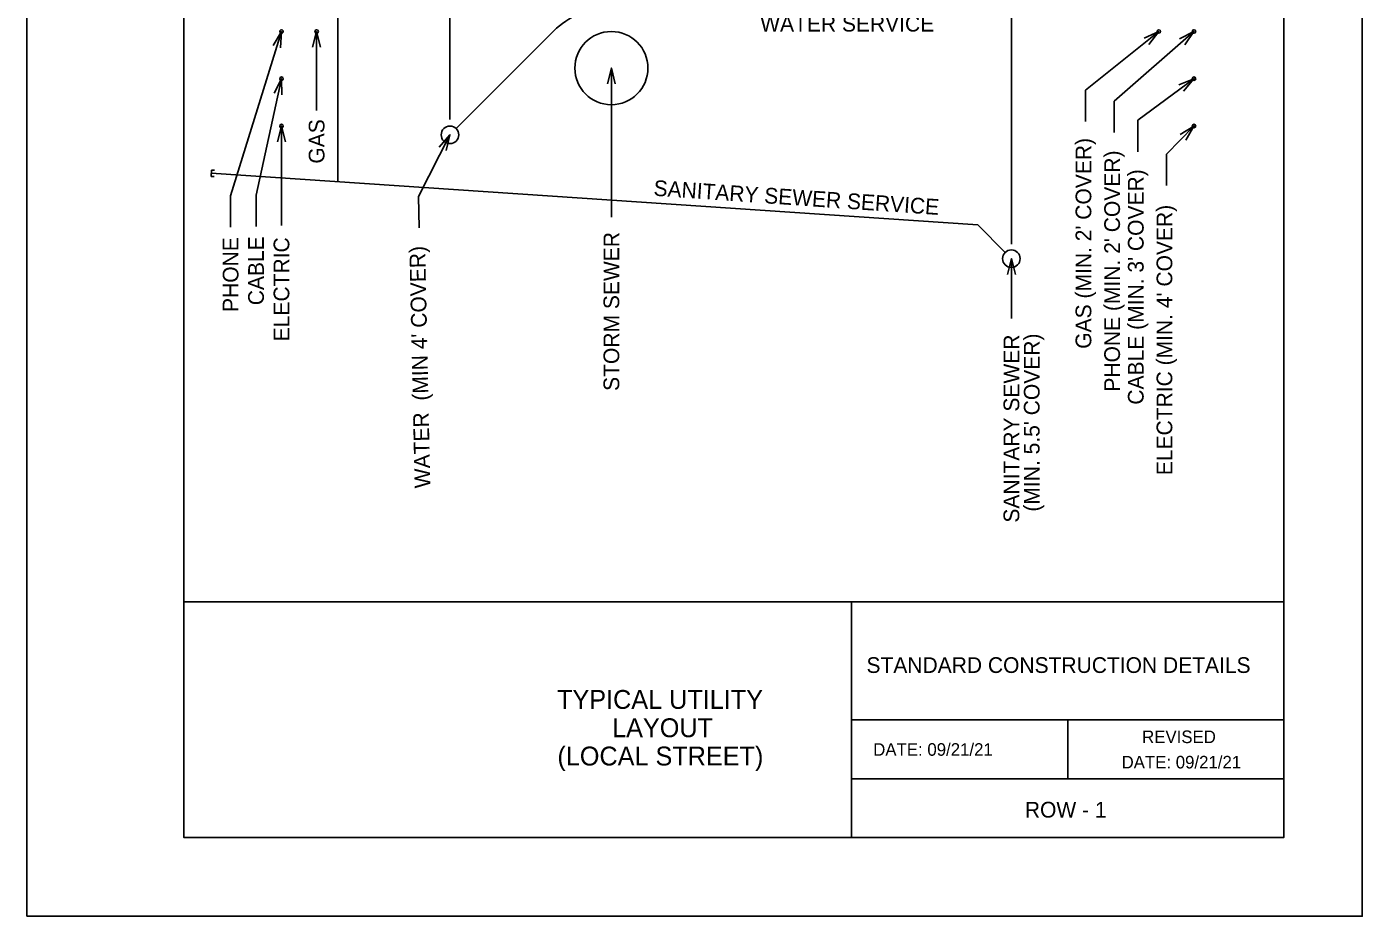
# Model space of a CAD drawing. Extents: x 2082877.3 to 2082885.8, y 13331283.2 to 13331294.2.
# Drawn here: x 2082877.29 to 2082885.79, y 13331283.21 to 13331288.87 of the extents above; entities that cross this region are included whole.
import ezdxf

# ---------------------------------------------------------------- set-up
doc = ezdxf.new("R2010")
doc.units = 0
for name, color, linetype in [('Detail', 7, 'Continuous'), ('Detail Label', 7, 'Continuous'), ('Non-Print', 7, 'Continuous'), ('Sheet Title Block', 7, 'Continuous')]:
    doc.layers.add(name, color=color, linetype=linetype)

msp = doc.modelspace()

# ---------------------------------------------------------------- linework, layer by layer
at = {"layer": 'Detail'}
for p, q in [((2082879.2648, 13331289.438), (2082879.2648, 13331287.8823)), ((2082880.0186, 13331288.2202), (2082880.6396, 13331288.8411)), ((2082878.4612, 13331287.9565), (2082878.4586, 13331287.9166)), ((2082878.4586, 13331287.9166), (2082878.4785, 13331287.9152)), ((2082878.4599, 13331287.9365), (2082883.3382, 13331287.6077)), ((2082878.4612, 13331287.9565), (2082878.4812, 13331287.9552)), ((2082883.513, 13331287.4329), (2082883.3382, 13331287.6077))]:
    msp.add_line(p, q, dxfattribs=at)
for centre, radius in [((2082878.9069, 13331288.8376), 0.0112), ((2082879.1305, 13331288.8376), 0.0112), ((2082881.0065, 13331288.605), 0.2326), ((2082884.4905, 13331288.8376), 0.0112), ((2082884.7141, 13331288.8376), 0.0112), ((2082878.9069, 13331288.5376), 0.0112), ((2082884.7141, 13331288.5376), 0.0112), ((2082878.9069, 13331288.2365), 0.0112), ((2082879.9791, 13331288.1807), 0.0558), ((2082884.7141, 13331288.2365), 0.0112), ((2082883.5525, 13331287.3934), 0.0558)]:
    msp.add_circle(centre, radius, dxfattribs=at)
msp.add_arc((2082880.9931, 13331288.4876), 0.5, 90, 135, dxfattribs=at)
at = {"layer": 'Detail Label'}
for p, q in [((2082879.9791, 13331288.2775), (2082879.9791, 13331290.1367)), ((2082883.5525, 13331287.4844), (2082883.5525, 13331290.1365)), ((2082878.9069, 13331288.8376), (2082878.5831, 13331287.7937)), ((2082879.1305, 13331288.8376), (2082879.1305, 13331288.5354)), ((2082884.4905, 13331288.8376), (2082884.0249, 13331288.4658)), ((2082884.7141, 13331288.8376), (2082884.2073, 13331288.3949)), ((2082881.0065, 13331288.605), (2082881.0065, 13331287.8561)), ((2082878.9069, 13331288.5376), (2082878.745, 13331287.7978)), ((2082879.1305, 13331288.3354), (2082879.1305, 13331288.5354)), ((2082884.7141, 13331288.5376), (2082884.3579, 13331288.2734)), ((2082884.0249, 13331288.2658), (2082884.0249, 13331288.4658)), ((2082884.2073, 13331288.1949), (2082884.2073, 13331288.3949)), ((2082878.9069, 13331288.2365), (2082878.9069, 13331287.8031)), ((2082884.3579, 13331288.0734), (2082884.3579, 13331288.2734)), ((2082884.7141, 13331288.2365), (2082884.5402, 13331288.0577)), ((2082879.9791, 13331288.1807), (2082879.7782, 13331287.7881)), ((2082884.5402, 13331287.8577), (2082884.5402, 13331288.0577)), ((2082878.9069, 13331287.6031), (2082878.9069, 13331287.8031)), ((2082881.0065, 13331287.6561), (2082881.0065, 13331287.8561)), ((2082878.5831, 13331287.5937), (2082878.5831, 13331287.7937)), ((2082878.745, 13331287.5978), (2082878.745, 13331287.7978)), ((2082879.7825, 13331287.5882), (2082879.7782, 13331287.7881)), ((2082883.5525, 13331287.3934), (2082883.5525, 13331287.2126)), ((2082883.5525, 13331287.0126), (2082883.5525, 13331287.2126))]:
    msp.add_line(p, q, dxfattribs=at)
for points in [[(2082878.8534, 13331288.7495), (2082878.9069, 13331288.8376), (2082878.9011, 13331288.7347)], [(2082879.1055, 13331288.7376), (2082879.1305, 13331288.8376), (2082879.1555, 13331288.7376)], [(2082884.3967, 13331288.7947), (2082884.4905, 13331288.8376), (2082884.4279, 13331288.7557)], [(2082884.6223, 13331288.7906), (2082884.7141, 13331288.8376), (2082884.6552, 13331288.753)], [(2082880.9815, 13331288.505), (2082881.0065, 13331288.605), (2082881.0315, 13331288.505)], [(2082878.8611, 13331288.4453), (2082878.9069, 13331288.5376), (2082878.9099, 13331288.4346)], [(2082884.6189, 13331288.4981), (2082884.7141, 13331288.5376), (2082884.6486, 13331288.4579)], [(2082878.8819, 13331288.1365), (2082878.9069, 13331288.2365), (2082878.9319, 13331288.1365)], [(2082884.6264, 13331288.1823), (2082884.7141, 13331288.2365), (2082884.6623, 13331288.1474)], [(2082879.9113, 13331288.1031), (2082879.9791, 13331288.1807), (2082879.9558, 13331288.0803)], [(2082883.5275, 13331287.2934), (2082883.5525, 13331287.3934), (2082883.5775, 13331287.2934)]]:
    msp.add_lwpolyline(points, dxfattribs=at)
at = {"layer": 'Non-Print'}
msp.add_lwpolyline([(2082877.2856, 13331283.211), (2082885.7856, 13331283.211), (2082885.7856, 13331294.211), (2082877.2856, 13331294.211)], close=True, dxfattribs=at)
at = {"layer": 'Sheet Title Block'}
for p, q in [((2082882.5356, 13331285.211), (2082882.5356, 13331283.711)), ((2082882.5356, 13331284.461), (2082885.2856, 13331284.461)), ((2082883.9106, 13331284.461), (2082883.9106, 13331284.086)), ((2082882.5356, 13331284.086), (2082885.2856, 13331284.086))]:
    msp.add_line(p, q, dxfattribs=at)
for points in [[(2082878.2856, 13331293.711), (2082885.2856, 13331293.711), (2082885.2856, 13331285.211), (2082878.2856, 13331285.211)], [(2082878.2856, 13331285.211), (2082885.2856, 13331285.211), (2082885.2856, 13331283.711), (2082878.2856, 13331283.711)]]:
    msp.add_lwpolyline(points, close=True, dxfattribs=at)

# ---------------------------------------------------------------- texts
at = {"layer": 'Detail Label'}
msp.add_text('WATER SERVICE', height=0.1, dxfattribs=at).set_placement((2082881.9539, 13331288.8376))
for s, rotation, p in [('GAS', 90, (2082879.1805, 13331287.9976)), ("GAS (MIN. 2' COVER)", 90, (2082884.061, 13331286.8201)), ("PHONE (MIN. 2' COVER)", 90, (2082884.2435, 13331286.5474)), ('SANITARY SEWER SERVICE', 356.1432, (2082881.2726, 13331287.7936)), ("CABLE (MIN. 3' COVER)", 90, (2082884.3941, 13331286.4647)), ("ELECTRIC (MIN. 4' COVER)", 90, (2082884.5764, 13331286.0161)), ('STORM SEWER', 90, (2082881.0565, 13331286.5522)), ('PHONE', 90, (2082878.6332, 13331287.0542)), ('CABLE', 90, (2082878.795, 13331287.097)), ('ELECTRIC', 90, (2082878.9569, 13331286.8677)), ("WATER  (MIN 4' COVER)", 91.24458, (2082879.8546, 13331285.9342)), ('SANITARY SEWER', 90, (2082883.6025, 13331285.7145)), ("(MIN. 5.5' COVER)", 90, (2082883.7319, 13331285.7844))]:
    msp.add_text(s, height=0.1, rotation=rotation, dxfattribs=at).set_placement(p)
at = {"layer": 'Sheet Title Block'}
for s, height, p in [('STANDARD CONSTRUCTION DETAILS', 0.1, (2082882.6302, 13331284.7584)), ('TYPICAL UTILITY ', 0.12, (2082880.6608, 13331284.53)), ('LAYOUT', 0.12, (2082881.0112, 13331284.35)), ('DATE: 09/21/21', 0.08, (2082882.6729, 13331284.2318)), ('REVISED', 0.08, (2082884.3843, 13331284.3124)), ('(LOCAL STREET)', 0.12, (2082880.6632, 13331284.17)), (' DATE: 09/21/21', 0.08, (2082884.2239, 13331284.1511)), ('ROW - 1', 0.1, (2082883.6382, 13331283.8387))]:
    msp.add_text(s, height=height, dxfattribs=at).set_placement(p)

doc.saveas('drawing.dxf')
